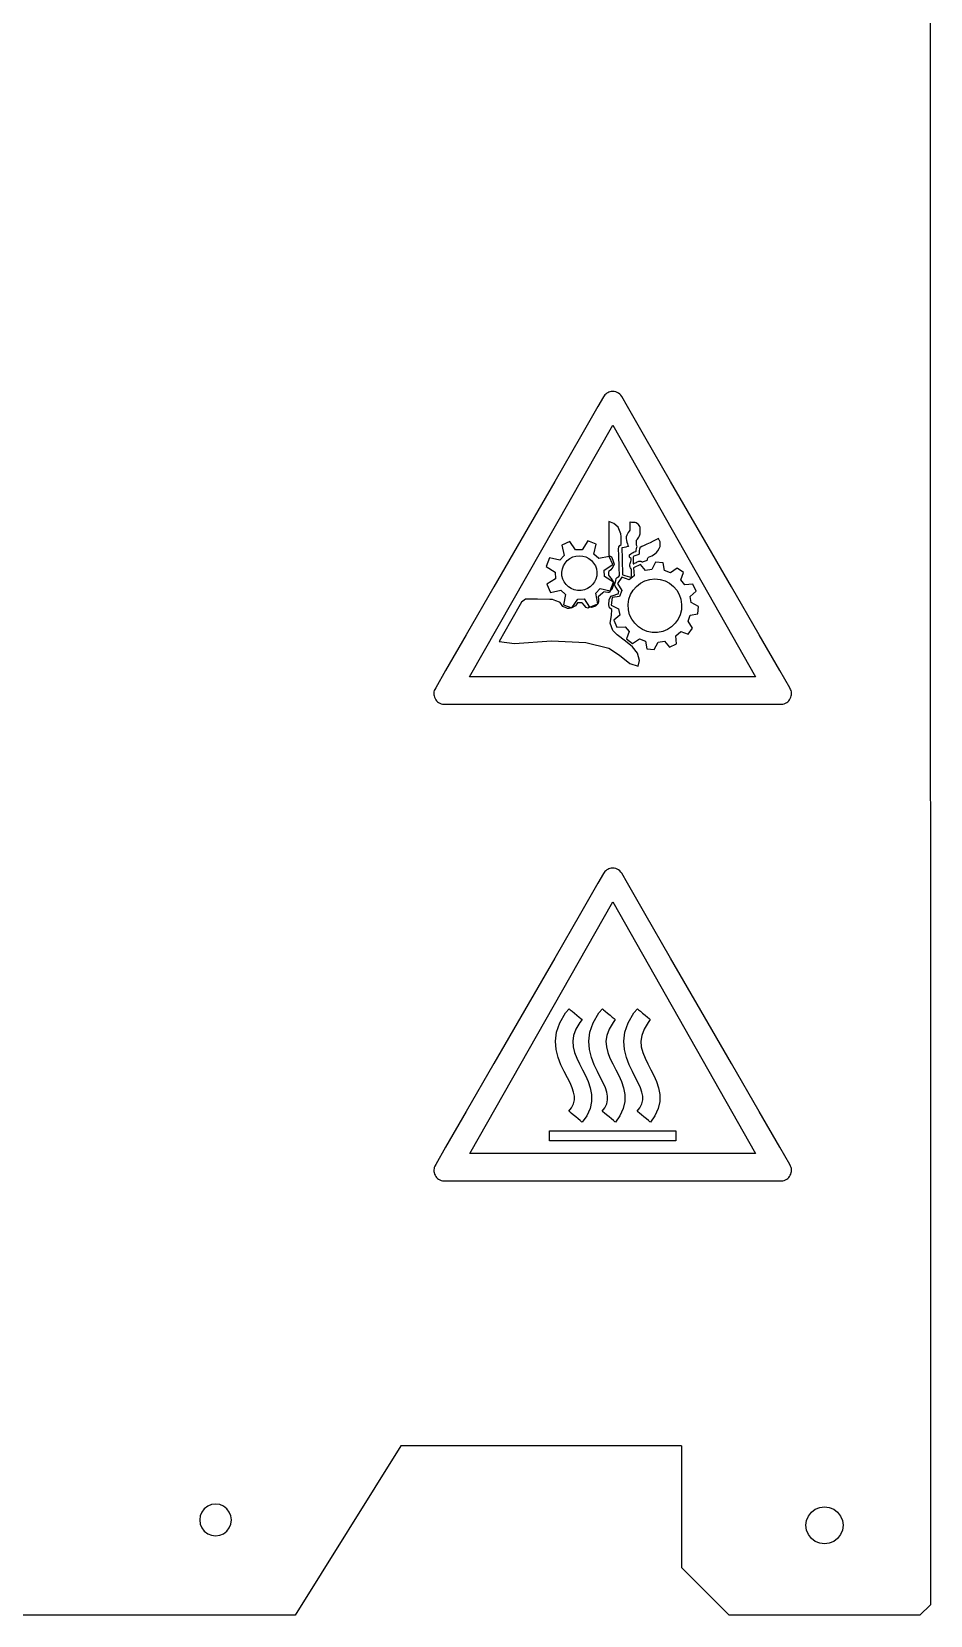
# Model space of a CAD drawing. Header units: metres. Extents: x 1009 to 1353, y 2479 to 2778.
# Drawn here: x 1268.4 to 1353.3, y 2479 to 2628.5 of the extents above; entities that cross this region are included whole.
import ezdxf

# ---------------------------------------------------------------- set-up
doc = ezdxf.new("R2010")
doc.units = ezdxf.units.M

msp = doc.modelspace()

# ---------------------------------------------------------------- linework, layer by layer
at = {"layer": 'COMPONENT1'}
for p, q in [((1321.46, 2534.93, 0), (1322, 2535.87, 0)), ((1322, 2535.87, 0), (1322.33, 2536.26, 0)), ((1322.33, 2536.26, 0), (1322.44, 2536.18, 0)), ((1322.44, 2536.18, 0), (1322.61, 2536.04, 0)), ((1322.61, 2536.04, 0), (1322.83, 2535.86, 0)), ((1322.83, 2535.86, 0), (1323.06, 2535.67, 0)), ((1323.06, 2535.67, 0), (1323.27, 2535.49, 0)), ((1321.15, 2534.05, 0), (1321.46, 2534.93, 0)), ((1322.97, 2534.34, 0), (1322.75, 2533.76, 0)), ((1323.35, 2534.97, 0), (1322.97, 2534.34, 0)), ((1323.27, 2535.49, 0), (1323.44, 2535.35, 0)), ((1323.55, 2535.26, 0), (1323.35, 2534.97, 0)), ((1323.44, 2535.35, 0), (1323.55, 2535.26, 0)), ((1321.05, 2533.21, 0), (1321.15, 2534.05, 0)), ((1321.11, 2532.42, 0), (1321.05, 2533.21, 0)), ((1322.75, 2533.76, 0), (1322.67, 2533.2, 0)), ((1322.67, 2533.2, 0), (1322.71, 2532.67, 0)), ((1322.71, 2532.67, 0), (1322.84, 2532.14, 0)), ((1321.3, 2531.67, 0), (1321.11, 2532.42, 0)), ((1321.56, 2530.98, 0), (1321.3, 2531.67, 0)), ((1322.84, 2532.14, 0), (1323.05, 2531.61, 0)), ((1323.05, 2531.61, 0), (1323.32, 2531.06, 0)), ((1323.32, 2531.06, 0), (1323.6, 2530.51, 0)), ((1321.87, 2530.34, 0), (1321.56, 2530.98, 0)), ((1322.17, 2529.76, 0), (1321.87, 2530.34, 0)), ((1322.42, 2529.27, 0), (1322.17, 2529.76, 0)), ((1323.6, 2530.51, 0), (1323.88, 2529.97, 0)), ((1323.88, 2529.97, 0), (1324.13, 2529.4, 0)), ((1322.62, 2528.82, 0), (1322.42, 2529.27, 0)), ((1322.76, 2528.41, 0), (1322.62, 2528.82, 0)), ((1322.83, 2528.03, 0), (1322.76, 2528.41, 0)), ((1324.13, 2529.4, 0), (1324.33, 2528.8, 0)), ((1324.33, 2528.8, 0), (1324.45, 2528.17, 0)), ((1324.45, 2528.17, 0), (1324.45, 2527.52, 0)), ((1322.32, 2526.6, 0), (1322.56, 2526.92, 0)), ((1322.39, 2526.54, 0), (1322.32, 2526.6, 0)), ((1322.56, 2526.92, 0), (1322.74, 2527.29, 0)), ((1322.74, 2527.29, 0), (1322.83, 2527.66, 0)), ((1322.83, 2527.66, 0), (1322.83, 2528.03, 0)), ((1324.31, 2526.85, 0), (1323.99, 2526.16, 0)), ((1324.45, 2527.52, 0), (1324.31, 2526.85, 0)), ((1322.53, 2526.42, 0), (1322.39, 2526.54, 0)), ((1322.73, 2526.25, 0), (1322.53, 2526.42, 0)), ((1322.96, 2526.06, 0), (1322.73, 2526.25, 0)), ((1323.18, 2525.88, 0), (1322.96, 2526.06, 0)), ((1323.37, 2525.71, 0), (1323.18, 2525.88, 0)), ((1323.51, 2525.6, 0), (1323.37, 2525.71, 0)), ((1323.56, 2525.56, 0), (1323.51, 2525.6, 0)), ((1323.99, 2526.16, 0), (1323.56, 2525.56, 0))]:
    msp.add_line(p, q, dxfattribs=at)
at = {"layer": 'COMPONENT2'}
for p, q in [((1324.76, 2534.93, 0), (1325.3, 2535.87, 0)), ((1325.3, 2535.87, 0), (1325.64, 2536.26, 0)), ((1325.64, 2536.26, 0), (1325.74, 2536.18, 0)), ((1325.74, 2536.18, 0), (1325.92, 2536.04, 0)), ((1325.92, 2536.04, 0), (1326.13, 2535.86, 0)), ((1326.13, 2535.86, 0), (1326.36, 2535.67, 0)), ((1326.36, 2535.67, 0), (1326.58, 2535.49, 0)), ((1324.46, 2534.05, 0), (1324.76, 2534.93, 0)), ((1326.27, 2534.34, 0), (1326.05, 2533.76, 0)), ((1326.65, 2534.97, 0), (1326.27, 2534.34, 0)), ((1326.58, 2535.49, 0), (1326.75, 2535.35, 0)), ((1326.85, 2535.26, 0), (1326.65, 2534.97, 0)), ((1326.75, 2535.35, 0), (1326.85, 2535.26, 0)), ((1324.36, 2533.21, 0), (1324.46, 2534.05, 0)), ((1324.42, 2532.42, 0), (1324.36, 2533.21, 0)), ((1326.05, 2533.76, 0), (1325.97, 2533.2, 0)), ((1325.97, 2533.2, 0), (1326.01, 2532.67, 0)), ((1326.01, 2532.67, 0), (1326.15, 2532.14, 0)), ((1324.6, 2531.67, 0), (1324.42, 2532.42, 0)), ((1324.87, 2530.98, 0), (1324.6, 2531.67, 0)), ((1326.15, 2532.14, 0), (1326.36, 2531.61, 0)), ((1326.36, 2531.61, 0), (1326.62, 2531.06, 0)), ((1326.62, 2531.06, 0), (1326.91, 2530.51, 0)), ((1325.17, 2530.34, 0), (1324.87, 2530.98, 0)), ((1325.47, 2529.76, 0), (1325.17, 2530.34, 0)), ((1325.72, 2529.27, 0), (1325.47, 2529.76, 0)), ((1326.91, 2530.51, 0), (1327.18, 2529.97, 0)), ((1327.18, 2529.97, 0), (1327.44, 2529.4, 0)), ((1325.92, 2528.82, 0), (1325.72, 2529.27, 0)), ((1326.06, 2528.41, 0), (1325.92, 2528.82, 0)), ((1326.14, 2528.03, 0), (1326.06, 2528.41, 0)), ((1327.44, 2529.4, 0), (1327.64, 2528.8, 0)), ((1327.64, 2528.8, 0), (1327.75, 2528.17, 0)), ((1327.75, 2528.17, 0), (1327.75, 2527.52, 0)), ((1325.63, 2526.6, 0), (1325.87, 2526.92, 0)), ((1325.69, 2526.54, 0), (1325.63, 2526.6, 0)), ((1325.87, 2526.92, 0), (1326.05, 2527.29, 0)), ((1326.05, 2527.29, 0), (1326.14, 2527.66, 0)), ((1326.14, 2527.66, 0), (1326.14, 2528.03, 0)), ((1327.61, 2526.85, 0), (1327.3, 2526.16, 0)), ((1327.75, 2527.52, 0), (1327.61, 2526.85, 0)), ((1325.84, 2526.42, 0), (1325.69, 2526.54, 0)), ((1326.04, 2526.25, 0), (1325.84, 2526.42, 0)), ((1326.26, 2526.06, 0), (1326.04, 2526.25, 0)), ((1326.49, 2525.88, 0), (1326.26, 2526.06, 0)), ((1326.68, 2525.71, 0), (1326.49, 2525.88, 0)), ((1326.82, 2525.6, 0), (1326.68, 2525.71, 0)), ((1326.87, 2525.56, 0), (1326.82, 2525.6, 0)), ((1327.3, 2526.16, 0), (1326.87, 2525.56, 0))]:
    msp.add_line(p, q, dxfattribs=at)
at = {"layer": 'COMPONENT7'}
for p, q in [((1318.32, 2534.93, 0), (1318.86, 2535.87, 0)), ((1318.86, 2535.87, 0), (1319.2, 2536.26, 0)), ((1319.2, 2536.26, 0), (1319.3, 2536.18, 0)), ((1319.3, 2536.18, 0), (1319.47, 2536.04, 0)), ((1319.47, 2536.04, 0), (1319.69, 2535.86, 0)), ((1319.69, 2535.86, 0), (1319.92, 2535.67, 0)), ((1319.92, 2535.67, 0), (1320.13, 2535.49, 0)), ((1318.01, 2534.05, 0), (1318.32, 2534.93, 0)), ((1319.83, 2534.34, 0), (1319.61, 2533.76, 0)), ((1320.21, 2534.97, 0), (1319.83, 2534.34, 0)), ((1320.13, 2535.49, 0), (1320.31, 2535.35, 0)), ((1320.41, 2535.26, 0), (1320.21, 2534.97, 0)), ((1320.31, 2535.35, 0), (1320.41, 2535.26, 0)), ((1317.91, 2533.21, 0), (1318.01, 2534.05, 0)), ((1317.98, 2532.42, 0), (1317.91, 2533.21, 0)), ((1319.61, 2533.76, 0), (1319.53, 2533.2, 0)), ((1319.53, 2533.2, 0), (1319.57, 2532.67, 0)), ((1319.57, 2532.67, 0), (1319.7, 2532.14, 0)), ((1318.16, 2531.67, 0), (1317.98, 2532.42, 0)), ((1318.42, 2530.98, 0), (1318.16, 2531.67, 0)), ((1319.7, 2532.14, 0), (1319.91, 2531.61, 0)), ((1319.91, 2531.61, 0), (1320.18, 2531.06, 0)), ((1320.18, 2531.06, 0), (1320.46, 2530.51, 0)), ((1318.73, 2530.34, 0), (1318.42, 2530.98, 0)), ((1319.03, 2529.76, 0), (1318.73, 2530.34, 0)), ((1319.28, 2529.27, 0), (1319.03, 2529.76, 0)), ((1320.46, 2530.51, 0), (1320.74, 2529.97, 0)), ((1320.74, 2529.97, 0), (1320.99, 2529.4, 0)), ((1319.48, 2528.82, 0), (1319.28, 2529.27, 0)), ((1319.62, 2528.41, 0), (1319.48, 2528.82, 0)), ((1319.7, 2528.03, 0), (1319.62, 2528.41, 0)), ((1320.99, 2529.4, 0), (1321.19, 2528.8, 0)), ((1321.19, 2528.8, 0), (1321.31, 2528.17, 0)), ((1321.31, 2528.17, 0), (1321.31, 2527.52, 0)), ((1319.18, 2526.6, 0), (1319.42, 2526.92, 0)), ((1319.25, 2526.54, 0), (1319.18, 2526.6, 0)), ((1319.42, 2526.92, 0), (1319.61, 2527.29, 0)), ((1319.61, 2527.29, 0), (1319.69, 2527.66, 0)), ((1319.69, 2527.66, 0), (1319.7, 2528.03, 0)), ((1321.17, 2526.85, 0), (1320.85, 2526.16, 0)), ((1321.31, 2527.52, 0), (1321.17, 2526.85, 0)), ((1319.4, 2526.42, 0), (1319.25, 2526.54, 0)), ((1319.59, 2526.25, 0), (1319.4, 2526.42, 0)), ((1319.82, 2526.06, 0), (1319.59, 2526.25, 0)), ((1320.04, 2525.88, 0), (1319.82, 2526.06, 0)), ((1320.24, 2525.71, 0), (1320.04, 2525.88, 0)), ((1320.37, 2525.6, 0), (1320.24, 2525.71, 0)), ((1320.42, 2525.56, 0), (1320.37, 2525.6, 0)), ((1320.85, 2526.16, 0), (1320.42, 2525.56, 0))]:
    msp.add_line(p, q, dxfattribs=at)
at = {"layer": 'GROUP0'}
for p, q in [((1353.3, 2777.01, 0), (1353.31, 2480.01, 0)), ((1303.31, 2495.01, 0), (1293.31, 2479.01, 0)), ((1329.81, 2495.01, 0), (1303.31, 2495.01, 0)), ((1329.81, 2495.01, 0), (1329.81, 2483.51, 0)), ((1285.06, 2489.31, 0), (1284.74, 2489.07, 0)), ((1285.42, 2489.46, 0), (1285.06, 2489.31, 0)), ((1285.81, 2489.51, 0), (1285.42, 2489.46, 0)), ((1286.19, 2489.46, 0), (1285.81, 2489.51, 0)), ((1286.56, 2489.31, 0), (1286.19, 2489.46, 0)), ((1286.87, 2489.07, 0), (1286.56, 2489.31, 0)), ((1342.86, 2489.2, 0), (1343.31, 2489.26, 0)), ((1343.31, 2489.26, 0), (1343.76, 2489.2, 0)), ((1284.36, 2488.4, 0), (1284.31, 2488.01, 0)), ((1284.31, 2488.01, 0), (1284.36, 2487.62, 0)), ((1284.51, 2488.76, 0), (1284.36, 2488.4, 0)), ((1284.74, 2489.07, 0), (1284.51, 2488.76, 0)), ((1287.1, 2488.76, 0), (1286.87, 2489.07, 0)), ((1287.25, 2488.4, 0), (1287.1, 2488.76, 0)), ((1287.31, 2488.01, 0), (1287.25, 2488.4, 0)), ((1287.25, 2487.62, 0), (1287.31, 2488.01, 0)), ((1341.56, 2487.51, 0), (1341.62, 2487.96, 0)), ((1341.62, 2487.96, 0), (1341.79, 2488.38, 0)), ((1341.79, 2488.38, 0), (1342.07, 2488.75, 0)), ((1342.07, 2488.75, 0), (1342.43, 2489.03, 0)), ((1342.43, 2489.03, 0), (1342.86, 2489.2, 0)), ((1343.76, 2489.2, 0), (1344.18, 2489.03, 0)), ((1344.18, 2489.03, 0), (1344.55, 2488.75, 0)), ((1344.55, 2488.75, 0), (1344.82, 2488.38, 0)), ((1344.82, 2488.38, 0), (1345, 2487.96, 0)), ((1345, 2487.96, 0), (1345.06, 2487.51, 0)), ((1284.36, 2487.62, 0), (1284.51, 2487.26, 0)), ((1284.51, 2487.26, 0), (1284.74, 2486.95, 0)), ((1284.74, 2486.95, 0), (1285.06, 2486.71, 0)), ((1285.06, 2486.71, 0), (1285.42, 2486.56, 0)), ((1285.42, 2486.56, 0), (1285.81, 2486.51, 0)), ((1285.81, 2486.51, 0), (1286.19, 2486.56, 0)), ((1286.19, 2486.56, 0), (1286.56, 2486.71, 0)), ((1286.56, 2486.71, 0), (1286.87, 2486.95, 0)), ((1286.87, 2486.95, 0), (1287.1, 2487.26, 0)), ((1287.1, 2487.26, 0), (1287.25, 2487.62, 0)), ((1341.62, 2487.06, 0), (1341.56, 2487.51, 0)), ((1341.79, 2486.63, 0), (1341.62, 2487.06, 0)), ((1342.07, 2486.27, 0), (1341.79, 2486.63, 0)), ((1342.43, 2485.99, 0), (1342.07, 2486.27, 0)), ((1344.55, 2486.27, 0), (1344.18, 2485.99, 0)), ((1344.82, 2486.63, 0), (1344.55, 2486.27, 0)), ((1345, 2487.06, 0), (1344.82, 2486.63, 0)), ((1345.06, 2487.51, 0), (1345, 2487.06, 0)), ((1342.86, 2485.82, 0), (1342.43, 2485.99, 0)), ((1343.31, 2485.76, 0), (1342.86, 2485.82, 0)), ((1343.76, 2485.82, 0), (1343.31, 2485.76, 0)), ((1344.18, 2485.99, 0), (1343.76, 2485.82, 0)), ((1329.81, 2483.51, 0), (1334.31, 2479.01, 0)), ((1293.31, 2479.01, 0), (1066.31, 2479.01, 0)), ((1352.31, 2479.01, 0), (1334.31, 2479.01, 0)), ((1353.31, 2480.01, 0), (1352.31, 2479.01, 0))]:
    msp.add_line(p, q, dxfattribs=at)
at = {"layer": 'GROUP1'}
for p, q in [((1322.45, 2549.05, 0), (1321.91, 2548.12, 0)), ((1322.51, 2549.14, 0), (1322.45, 2549.05, 0)), ((1322.58, 2549.23, 0), (1322.51, 2549.14, 0)), ((1322.66, 2549.3, 0), (1322.58, 2549.23, 0)), ((1322.75, 2549.37, 0), (1322.66, 2549.3, 0)), ((1322.84, 2549.42, 0), (1322.75, 2549.37, 0)), ((1322.94, 2549.47, 0), (1322.84, 2549.42, 0)), ((1323.05, 2549.51, 0), (1322.94, 2549.47, 0)), ((1323.16, 2549.53, 0), (1323.05, 2549.51, 0)), ((1323.31, 2549.54, 0), (1323.16, 2549.53, 0)), ((1323.46, 2549.53, 0), (1323.31, 2549.54, 0)), ((1323.6, 2549.5, 0), (1323.46, 2549.53, 0)), ((1323.73, 2549.45, 0), (1323.6, 2549.5, 0)), ((1323.86, 2549.37, 0), (1323.73, 2549.45, 0)), ((1323.97, 2549.29, 0), (1323.86, 2549.37, 0)), ((1324.08, 2549.18, 0), (1323.97, 2549.29, 0)), ((1324.16, 2549.06, 0), (1324.08, 2549.18, 0)), ((1324.7, 2548.12, 0), (1324.16, 2549.06, 0)), ((1321.91, 2548.12, 0), (1320.26, 2545.26, 0)), ((1326.35, 2545.26, 0), (1324.7, 2548.12, 0)), ((1309.8, 2522.6, 0), (1323.31, 2546.36, 0)), ((1323.31, 2546.36, 0), (1336.8, 2522.6, 0)), ((1320.26, 2545.26, 0), (1317.83, 2541.05, 0)), ((1328.78, 2541.05, 0), (1326.35, 2545.26, 0)), ((1317.83, 2541.05, 0), (1314.99, 2536.12, 0)), ((1331.63, 2536.12, 0), (1328.78, 2541.05, 0)), ((1314.99, 2536.12, 0), (1312.08, 2531.09, 0)), ((1334.53, 2531.09, 0), (1331.63, 2536.12, 0)), ((1312.08, 2531.09, 0), (1309.48, 2526.58, 0)), ((1337.14, 2526.58, 0), (1334.53, 2531.09, 0)), ((1309.48, 2526.58, 0), (1307.53, 2523.2, 0)), ((1339.09, 2523.2, 0), (1337.14, 2526.58, 0)), ((1317.33, 2523.79, 0), (1317.33, 2524.75, 0)), ((1317.33, 2524.75, 0), (1329.27, 2524.75, 0)), ((1329.27, 2523.79, 0), (1317.33, 2523.79, 0)), ((1329.27, 2524.75, 0), (1329.27, 2523.79, 0)), ((1307.53, 2523.2, 0), (1306.59, 2521.57, 0)), ((1336.8, 2522.6, 0), (1309.8, 2522.6, 0)), ((1340.03, 2521.57, 0), (1339.09, 2523.2, 0)), ((1306.44, 2521.18, 0), (1306.42, 2521.05, 0)), ((1306.42, 2521.05, 0), (1306.43, 2520.92, 0)), ((1306.43, 2520.92, 0), (1306.45, 2520.8, 0)), ((1306.46, 2521.3, 0), (1306.44, 2521.18, 0)), ((1306.45, 2520.8, 0), (1306.48, 2520.67, 0)), ((1306.51, 2521.42, 0), (1306.46, 2521.3, 0)), ((1306.48, 2520.67, 0), (1306.53, 2520.56, 0)), ((1306.59, 2521.57, 0), (1306.51, 2521.42, 0)), ((1340.11, 2521.42, 0), (1340.03, 2521.57, 0)), ((1340.08, 2520.56, 0), (1340.13, 2520.67, 0)), ((1340.15, 2521.3, 0), (1340.11, 2521.42, 0)), ((1340.13, 2520.67, 0), (1340.17, 2520.8, 0)), ((1340.18, 2521.18, 0), (1340.15, 2521.3, 0)), ((1340.17, 2520.8, 0), (1340.19, 2520.92, 0)), ((1340.19, 2521.05, 0), (1340.18, 2521.18, 0)), ((1340.19, 2520.92, 0), (1340.19, 2521.05, 0)), ((1306.53, 2520.56, 0), (1306.6, 2520.44, 0)), ((1306.6, 2520.44, 0), (1306.68, 2520.34, 0)), ((1306.68, 2520.34, 0), (1306.77, 2520.25, 0)), ((1306.77, 2520.25, 0), (1306.87, 2520.18, 0)), ((1306.87, 2520.18, 0), (1306.99, 2520.11, 0)), ((1306.99, 2520.11, 0), (1307.1, 2520.06, 0)), ((1307.1, 2520.06, 0), (1307.23, 2520.03, 0)), ((1307.23, 2520.03, 0), (1307.36, 2520.01, 0)), ((1307.36, 2520.01, 0), (1307.84, 2520.01, 0)), ((1307.84, 2520.01, 0), (1310.47, 2520.01, 0)), ((1310.47, 2520.01, 0), (1314.89, 2520.01, 0)), ((1314.89, 2520.01, 0), (1320.38, 2520.01, 0)), ((1320.38, 2520.01, 0), (1326.23, 2520.01, 0)), ((1326.23, 2520.01, 0), (1331.72, 2520.01, 0)), ((1331.72, 2520.01, 0), (1336.14, 2520.01, 0)), ((1336.14, 2520.01, 0), (1338.77, 2520.01, 0)), ((1338.77, 2520.01, 0), (1339.26, 2520.01, 0)), ((1339.26, 2520.01, 0), (1339.39, 2520.03, 0)), ((1339.39, 2520.03, 0), (1339.51, 2520.06, 0)), ((1339.51, 2520.06, 0), (1339.63, 2520.11, 0)), ((1339.63, 2520.11, 0), (1339.74, 2520.18, 0)), ((1339.74, 2520.18, 0), (1339.84, 2520.25, 0)), ((1339.84, 2520.25, 0), (1339.93, 2520.34, 0)), ((1339.93, 2520.34, 0), (1340.02, 2520.44, 0)), ((1340.02, 2520.44, 0), (1340.08, 2520.56, 0))]:
    msp.add_line(p, q, dxfattribs=at)
at = {"layer": 'GROUP3'}
for p, q in [((1322.45, 2594.05, 0), (1321.91, 2593.12, 0)), ((1322.51, 2594.14, 0), (1322.45, 2594.05, 0)), ((1322.58, 2594.23, 0), (1322.51, 2594.14, 0)), ((1322.66, 2594.3, 0), (1322.58, 2594.23, 0)), ((1322.75, 2594.37, 0), (1322.66, 2594.3, 0)), ((1322.84, 2594.42, 0), (1322.75, 2594.37, 0)), ((1322.94, 2594.47, 0), (1322.84, 2594.42, 0)), ((1323.05, 2594.51, 0), (1322.94, 2594.47, 0)), ((1323.16, 2594.53, 0), (1323.05, 2594.51, 0)), ((1323.31, 2594.54, 0), (1323.16, 2594.53, 0)), ((1323.46, 2594.53, 0), (1323.31, 2594.54, 0)), ((1323.6, 2594.5, 0), (1323.46, 2594.53, 0)), ((1323.73, 2594.45, 0), (1323.6, 2594.5, 0)), ((1323.86, 2594.38, 0), (1323.73, 2594.45, 0)), ((1323.97, 2594.29, 0), (1323.86, 2594.38, 0)), ((1324.08, 2594.18, 0), (1323.97, 2594.29, 0)), ((1324.16, 2594.06, 0), (1324.08, 2594.18, 0)), ((1324.7, 2593.12, 0), (1324.16, 2594.06, 0)), ((1321.91, 2593.12, 0), (1320.26, 2590.26, 0)), ((1326.35, 2590.26, 0), (1324.7, 2593.12, 0)), ((1309.79, 2567.6, 0), (1323.31, 2591.36, 0)), ((1323.31, 2591.36, 0), (1336.8, 2567.6, 0)), ((1320.26, 2590.26, 0), (1317.83, 2586.05, 0)), ((1328.78, 2586.05, 0), (1326.35, 2590.26, 0)), ((1317.83, 2586.05, 0), (1314.99, 2581.12, 0)), ((1331.63, 2581.12, 0), (1328.78, 2586.05, 0)), ((1323.41, 2582.09, 0), (1322.95, 2582.26, 0)), ((1322.95, 2582.26, 0), (1322.95, 2581.45, 0)), ((1323.84, 2581.74, 0), (1323.41, 2582.09, 0)), ((1324.96, 2582.2, 0), (1324.92, 2582.21, 0)), ((1324.92, 2582.21, 0), (1324.92, 2582.13, 0)), ((1324.92, 2582.13, 0), (1324.92, 2581.96, 0)), ((1324.92, 2581.96, 0), (1324.93, 2581.75, 0)), ((1325.08, 2582.19, 0), (1324.96, 2582.2, 0)), ((1325.22, 2582.18, 0), (1325.08, 2582.19, 0)), ((1325.35, 2582.17, 0), (1325.22, 2582.18, 0)), ((1325.42, 2582.17, 0), (1325.35, 2582.17, 0)), ((1325.53, 2582.13, 0), (1325.42, 2582.17, 0)), ((1325.65, 2582.06, 0), (1325.53, 2582.13, 0)), ((1325.75, 2581.99, 0), (1325.65, 2582.06, 0)), ((1325.82, 2581.89, 0), (1325.75, 2581.99, 0)), ((1325.87, 2581.79, 0), (1325.82, 2581.89, 0)), ((1314.99, 2581.12, 0), (1312.08, 2576.09, 0)), ((1320.96, 2580.44, 0), (1320.42, 2579.6, 0)), ((1321.75, 2580.14, 0), (1320.96, 2580.44, 0)), ((1322.95, 2581.45, 0), (1322.95, 2579.92, 0)), ((1324.09, 2581.12, 0), (1323.84, 2581.74, 0)), ((1324.1, 2580.86, 0), (1324.09, 2581.12, 0)), ((1324.1, 2580.37, 0), (1324.1, 2580.86, 0)), ((1324.59, 2580.82, 0), (1324.57, 2580.66, 0)), ((1324.57, 2580.66, 0), (1324.6, 2580.49, 0)), ((1324.64, 2580.97, 0), (1324.59, 2580.82, 0)), ((1324.6, 2580.49, 0), (1324.64, 2580.33, 0)), ((1324.71, 2581.11, 0), (1324.64, 2580.97, 0)), ((1324.78, 2581.24, 0), (1324.71, 2581.11, 0)), ((1324.87, 2581.37, 0), (1324.78, 2581.24, 0)), ((1324.93, 2581.46, 0), (1324.87, 2581.37, 0)), ((1324.93, 2581.75, 0), (1324.93, 2581.56, 0)), ((1324.93, 2581.56, 0), (1324.93, 2581.46, 0)), ((1325.55, 2580.48, 0), (1325.56, 2580.52, 0)), ((1325.55, 2580.37, 0), (1325.55, 2580.48, 0)), ((1325.56, 2580.52, 0), (1325.65, 2580.6, 0)), ((1325.65, 2580.6, 0), (1325.72, 2580.69, 0)), ((1325.72, 2580.69, 0), (1325.78, 2580.79, 0)), ((1325.78, 2580.79, 0), (1325.83, 2580.9, 0)), ((1325.83, 2580.9, 0), (1325.88, 2581.02, 0)), ((1325.89, 2581.72, 0), (1325.87, 2581.79, 0)), ((1325.88, 2581.02, 0), (1325.89, 2581.09, 0)), ((1325.89, 2581.6, 0), (1325.89, 2581.72, 0)), ((1325.89, 2581.42, 0), (1325.89, 2581.6, 0)), ((1325.89, 2581.23, 0), (1325.89, 2581.42, 0)), ((1325.89, 2581.09, 0), (1325.89, 2581.23, 0)), ((1327.14, 2580.41, 0), (1326.84, 2580.27, 0)), ((1327.39, 2580.53, 0), (1327.14, 2580.41, 0)), ((1327.57, 2580.62, 0), (1327.39, 2580.53, 0)), ((1327.63, 2580.65, 0), (1327.57, 2580.62, 0)), ((1327.66, 2580.61, 0), (1327.63, 2580.65, 0)), ((1327.68, 2580.56, 0), (1327.66, 2580.61, 0)), ((1327.71, 2580.51, 0), (1327.68, 2580.56, 0)), ((1327.73, 2580.46, 0), (1327.71, 2580.51, 0)), ((1327.76, 2580.42, 0), (1327.73, 2580.46, 0)), ((1327.78, 2580.35, 0), (1327.76, 2580.42, 0)), ((1334.53, 2576.09, 0), (1331.63, 2581.12, 0)), ((1318.71, 2579.06, 0), (1318.3, 2578.63, 0)), ((1319.27, 2580.39, 0), (1318.51, 2580.05, 0)), ((1318.51, 2580.05, 0), (1318.71, 2579.06, 0)), ((1319.26, 2578.77, 0), (1319.53, 2578.92, 0)), ((1319.8, 2579.58, 0), (1319.27, 2580.39, 0)), ((1319.53, 2578.92, 0), (1319.83, 2579.01, 0)), ((1320.42, 2579.6, 0), (1319.8, 2579.58, 0)), ((1319.83, 2579.01, 0), (1320.16, 2579.04, 0)), ((1320.16, 2579.04, 0), (1320.48, 2579.01, 0)), ((1320.48, 2579.01, 0), (1320.78, 2578.92, 0)), ((1320.78, 2578.92, 0), (1321.06, 2578.77, 0)), ((1321.54, 2579.19, 0), (1321.75, 2580.14, 0)), ((1321.99, 2578.78, 0), (1321.54, 2579.19, 0)), ((1322.99, 2578.98, 0), (1321.99, 2578.78, 0)), ((1322.95, 2579.92, 0), (1322.95, 2579.06, 0)), ((1322.95, 2579.06, 0), (1323.18, 2578.93, 0)), ((1323.32, 2578.21, 0), (1322.99, 2578.98, 0)), ((1323.18, 2578.93, 0), (1323.33, 2578.62, 0)), ((1323.86, 2579.66, 0), (1323.88, 2579.87, 0)), ((1323.88, 2579.1, 0), (1323.86, 2579.66, 0)), ((1323.88, 2579.87, 0), (1323.98, 2580, 0)), ((1323.92, 2577.92, 0), (1323.88, 2579.1, 0)), ((1323.98, 2580, 0), (1324.11, 2580.09, 0)), ((1324.11, 2580.09, 0), (1324.1, 2580.37, 0)), ((1324.23, 2579.78, 0), (1324.17, 2579.77, 0)), ((1324.17, 2579.77, 0), (1324.17, 2579.55, 0)), ((1324.17, 2579.55, 0), (1324.19, 2578.99, 0)), ((1324.19, 2578.99, 0), (1324.21, 2578.28, 0)), ((1324.38, 2579.82, 0), (1324.23, 2579.78, 0)), ((1324.56, 2579.86, 0), (1324.38, 2579.82, 0)), ((1324.72, 2579.9, 0), (1324.56, 2579.86, 0)), ((1324.64, 2580.33, 0), (1324.7, 2580.17, 0)), ((1324.7, 2580.17, 0), (1324.75, 2580.03, 0)), ((1324.8, 2579.92, 0), (1324.72, 2579.9, 0)), ((1324.75, 2580.03, 0), (1324.8, 2579.92, 0)), ((1324.9, 2578.89, 0), (1324.91, 2578.99, 0)), ((1324.91, 2579.11, 0), (1325.02, 2579.22, 0)), ((1324.91, 2579.06, 0), (1324.91, 2579.11, 0)), ((1324.91, 2578.99, 0), (1324.91, 2579.06, 0)), ((1325.02, 2579.22, 0), (1325.12, 2579.29, 0)), ((1325.12, 2579.29, 0), (1325.23, 2579.34, 0)), ((1325.23, 2579.34, 0), (1325.35, 2579.39, 0)), ((1325.26, 2578.98, 0), (1325.25, 2578.9, 0)), ((1325.31, 2579, 0), (1325.26, 2578.98, 0)), ((1325.39, 2579.03, 0), (1325.31, 2579, 0)), ((1325.35, 2579.39, 0), (1325.48, 2579.43, 0)), ((1325.48, 2579.06, 0), (1325.39, 2579.03, 0)), ((1325.48, 2579.43, 0), (1325.51, 2579.47, 0)), ((1325.58, 2579.09, 0), (1325.48, 2579.06, 0)), ((1325.51, 2579.47, 0), (1325.53, 2579.57, 0)), ((1325.53, 2579.57, 0), (1325.57, 2579.7, 0)), ((1325.55, 2580.24, 0), (1325.55, 2580.37, 0)), ((1325.55, 2580.12, 0), (1325.55, 2580.24, 0)), ((1325.56, 2580.04, 0), (1325.55, 2580.12, 0)), ((1325.59, 2579.98, 0), (1325.56, 2580.04, 0)), ((1325.57, 2579.7, 0), (1325.6, 2579.83, 0)), ((1325.67, 2579.12, 0), (1325.58, 2579.09, 0)), ((1325.63, 2579.91, 0), (1325.59, 2579.98, 0)), ((1325.6, 2579.83, 0), (1325.63, 2579.91, 0)), ((1325.75, 2579.15, 0), (1325.67, 2579.12, 0)), ((1325.81, 2579.17, 0), (1325.75, 2579.15, 0)), ((1325.81, 2579.41, 0), (1325.8, 2579.3, 0)), ((1325.8, 2579.3, 0), (1325.8, 2579.21, 0)), ((1325.8, 2579.21, 0), (1325.81, 2579.17, 0)), ((1325.82, 2579.53, 0), (1325.81, 2579.41, 0)), ((1325.85, 2579.65, 0), (1325.82, 2579.53, 0)), ((1325.87, 2579.76, 0), (1325.85, 2579.65, 0)), ((1325.91, 2579.83, 0), (1325.87, 2579.76, 0)), ((1325.95, 2579.86, 0), (1325.91, 2579.83, 0)), ((1326.06, 2579.91, 0), (1325.95, 2579.86, 0)), ((1326.27, 2580, 0), (1326.06, 2579.91, 0)), ((1326.54, 2580.13, 0), (1326.27, 2580, 0)), ((1326.84, 2580.27, 0), (1326.54, 2580.13, 0)), ((1326.65, 2578.87, 0), (1326.7, 2578.91, 0)), ((1326.7, 2578.91, 0), (1326.85, 2578.97, 0)), ((1326.85, 2578.97, 0), (1327.01, 2579.04, 0)), ((1327.01, 2579.04, 0), (1327.16, 2579.12, 0)), ((1327.16, 2579.12, 0), (1327.3, 2579.22, 0)), ((1327.3, 2579.22, 0), (1327.44, 2579.35, 0)), ((1327.44, 2579.35, 0), (1327.57, 2579.51, 0)), ((1327.57, 2579.51, 0), (1327.69, 2579.71, 0)), ((1327.69, 2579.71, 0), (1327.78, 2579.9, 0)), ((1327.78, 2580.3, 0), (1327.78, 2580.35, 0)), ((1327.78, 2580.23, 0), (1327.78, 2580.3, 0)), ((1327.78, 2580.15, 0), (1327.78, 2580.23, 0)), ((1327.78, 2580.06, 0), (1327.78, 2580.15, 0)), ((1327.78, 2579.98, 0), (1327.78, 2580.06, 0)), ((1327.78, 2579.9, 0), (1327.78, 2579.98, 0)), ((1317.34, 2578.83, 0), (1317.04, 2578.03, 0)), ((1317.04, 2578.03, 0), (1317.89, 2577.48, 0)), ((1318.3, 2578.63, 0), (1317.34, 2578.83, 0)), ((1317.89, 2577.48, 0), (1317.91, 2576.86, 0)), ((1318.51, 2577.47, 0), (1318.56, 2577.79, 0)), ((1318.52, 2577.15, 0), (1318.51, 2577.47, 0)), ((1318.56, 2577.79, 0), (1318.66, 2578.09, 0)), ((1318.66, 2578.09, 0), (1318.82, 2578.35, 0)), ((1318.82, 2578.35, 0), (1319.02, 2578.58, 0)), ((1319.02, 2578.58, 0), (1319.26, 2578.77, 0)), ((1321.06, 2578.77, 0), (1321.3, 2578.58, 0)), ((1321.3, 2578.58, 0), (1321.51, 2578.35, 0)), ((1321.51, 2578.35, 0), (1321.67, 2578.09, 0)), ((1321.67, 2578.09, 0), (1321.77, 2577.79, 0)), ((1321.77, 2577.79, 0), (1321.82, 2577.47, 0)), ((1321.82, 2577.47, 0), (1321.81, 2577.15, 0)), ((1322.5, 2577.69, 0), (1323.32, 2578.21, 0)), ((1322.54, 2577.07, 0), (1322.5, 2577.69, 0)), ((1322.93, 2577.55, 0), (1322.91, 2577.47, 0)), ((1322.91, 2577.47, 0), (1322.91, 2577.31, 0)), ((1323.14, 2577.72, 0), (1322.93, 2577.55, 0)), ((1323.31, 2577.97, 0), (1323.14, 2577.72, 0)), ((1323.46, 2578.24, 0), (1323.31, 2577.97, 0)), ((1323.33, 2578.62, 0), (1323.46, 2578.24, 0)), ((1323.94, 2577.16, 0), (1323.92, 2577.92, 0)), ((1324.21, 2578.28, 0), (1324.23, 2577.63, 0)), ((1324.23, 2577.63, 0), (1324.24, 2577.27, 0)), ((1324.93, 2578.86, 0), (1324.9, 2578.89, 0)), ((1324.97, 2578.83, 0), (1324.93, 2578.86, 0)), ((1324.93, 2578.19, 0), (1324.96, 2578.29, 0)), ((1324.93, 2578.11, 0), (1324.93, 2578.19, 0)), ((1324.94, 2578.04, 0), (1324.93, 2578.11, 0)), ((1324.96, 2577.96, 0), (1324.94, 2578.04, 0)), ((1324.96, 2578.29, 0), (1324.99, 2578.39, 0)), ((1325, 2577.88, 0), (1324.96, 2577.96, 0)), ((1325.04, 2578.78, 0), (1324.97, 2578.83, 0)), ((1324.99, 2578.39, 0), (1325.03, 2578.5, 0)), ((1325.06, 2577.8, 0), (1325, 2577.88, 0)), ((1325.03, 2578.5, 0), (1325.05, 2578.61, 0)), ((1325.05, 2578.73, 0), (1325.04, 2578.78, 0)), ((1325.05, 2578.61, 0), (1325.05, 2578.73, 0)), ((1325.07, 2577.73, 0), (1325.06, 2577.8, 0)), ((1325.07, 2577.57, 0), (1325.07, 2577.73, 0)), ((1325.07, 2577.35, 0), (1325.07, 2577.57, 0)), ((1325.25, 2578.9, 0), (1325.25, 2578.79, 0)), ((1325.25, 2578.79, 0), (1325.25, 2578.66, 0)), ((1325.25, 2578.66, 0), (1325.25, 2578.53, 0)), ((1325.25, 2578.53, 0), (1325.25, 2578.4, 0)), ((1325.25, 2578.4, 0), (1325.25, 2578.31, 0)), ((1325.25, 2578.31, 0), (1325.25, 2578.26, 0)), ((1325.25, 2578.26, 0), (1325.31, 2578.28, 0)), ((1325.93, 2578.21, 0), (1325.27, 2577.91, 0)), ((1325.27, 2577.91, 0), (1325.33, 2577.13, 0)), ((1325.31, 2578.28, 0), (1325.37, 2578.32, 0)), ((1325.37, 2578.32, 0), (1325.46, 2578.36, 0)), ((1325.46, 2578.36, 0), (1325.55, 2578.41, 0)), ((1325.55, 2578.41, 0), (1325.63, 2578.46, 0)), ((1325.63, 2578.46, 0), (1325.7, 2578.49, 0)), ((1325.7, 2578.49, 0), (1325.77, 2578.52, 0)), ((1325.77, 2578.52, 0), (1325.81, 2578.53, 0)), ((1325.81, 2578.53, 0), (1325.86, 2578.53, 0)), ((1325.86, 2578.53, 0), (1325.91, 2578.52, 0)), ((1325.91, 2578.52, 0), (1325.95, 2578.51, 0)), ((1326.4, 2577.63, 0), (1325.93, 2578.21, 0)), ((1325.95, 2578.51, 0), (1326, 2578.5, 0)), ((1326, 2578.5, 0), (1326.04, 2578.48, 0)), ((1326.04, 2578.48, 0), (1326.09, 2578.45, 0)), ((1326.09, 2578.45, 0), (1326.16, 2578.46, 0)), ((1326.16, 2578.46, 0), (1326.23, 2578.48, 0)), ((1326.23, 2578.48, 0), (1326.31, 2578.52, 0)), ((1326.31, 2578.52, 0), (1326.41, 2578.56, 0)), ((1327, 2577.75, 0), (1326.4, 2577.63, 0)), ((1326.41, 2578.56, 0), (1326.5, 2578.59, 0)), ((1326.5, 2578.59, 0), (1326.57, 2578.62, 0)), ((1326.57, 2578.62, 0), (1326.61, 2578.64, 0)), ((1326.6, 2578.76, 0), (1326.62, 2578.82, 0)), ((1326.6, 2578.7, 0), (1326.6, 2578.76, 0)), ((1326.61, 2578.64, 0), (1326.6, 2578.7, 0)), ((1326.62, 2578.82, 0), (1326.65, 2578.87, 0)), ((1327.35, 2578.44, 0), (1327, 2577.75, 0)), ((1328.06, 2578.36, 0), (1327.35, 2578.44, 0)), ((1328.2, 2577.63, 0), (1328.06, 2578.36, 0)), ((1328.76, 2577.43, 0), (1328.2, 2577.63, 0)), ((1329.41, 2577.86, 0), (1328.76, 2577.43, 0)), ((1330, 2577.45, 0), (1329.41, 2577.86, 0)), ((1329.73, 2576.75, 0), (1330, 2577.45, 0)), ((1312.08, 2576.09, 0), (1309.48, 2571.58, 0)), ((1317.91, 2576.86, 0), (1317.08, 2576.36, 0)), ((1317.08, 2576.36, 0), (1317.44, 2575.57, 0)), ((1318.6, 2576.84, 0), (1318.52, 2577.15, 0)), ((1318.73, 2576.56, 0), (1318.6, 2576.84, 0)), ((1318.91, 2576.31, 0), (1318.73, 2576.56, 0)), ((1319.13, 2576.09, 0), (1318.91, 2576.31, 0)), ((1319.39, 2575.93, 0), (1319.13, 2576.09, 0)), ((1319.68, 2575.81, 0), (1319.39, 2575.93, 0)), ((1320.93, 2575.93, 0), (1320.63, 2575.81, 0)), ((1321.19, 2576.09, 0), (1320.93, 2575.93, 0)), ((1321.41, 2576.31, 0), (1321.19, 2576.09, 0)), ((1321.59, 2576.56, 0), (1321.41, 2576.31, 0)), ((1321.73, 2576.84, 0), (1321.59, 2576.56, 0)), ((1321.71, 2575.5, 0), (1322.12, 2575.95, 0)), ((1321.81, 2577.15, 0), (1321.73, 2576.84, 0)), ((1322.12, 2575.95, 0), (1323.06, 2575.72, 0)), ((1323.38, 2576.53, 0), (1322.54, 2577.07, 0)), ((1322.91, 2577.31, 0), (1322.91, 2577.2, 0)), ((1322.91, 2577.2, 0), (1323.01, 2577.07, 0)), ((1323.01, 2577.07, 0), (1323.25, 2576.76, 0)), ((1323.06, 2575.72, 0), (1323.38, 2576.53, 0)), ((1323.36, 2576.23, 0), (1323.23, 2575.86, 0)), ((1323.25, 2576.76, 0), (1323.38, 2576.53, 0)), ((1323.38, 2576.53, 0), (1323.36, 2576.23, 0)), ((1323.48, 2576.31, 0), (1323.54, 2576.49, 0)), ((1323.55, 2576.17, 0), (1323.48, 2576.31, 0)), ((1323.54, 2576.49, 0), (1323.59, 2576.7, 0)), ((1323.74, 2575.87, 0), (1323.55, 2576.17, 0)), ((1323.59, 2576.7, 0), (1323.63, 2576.88, 0)), ((1323.63, 2576.88, 0), (1323.73, 2576.97, 0)), ((1323.73, 2576.97, 0), (1323.88, 2577.09, 0)), ((1324.17, 2577.01, 0), (1323.75, 2576.41, 0)), ((1323.75, 2576.41, 0), (1324.17, 2575.76, 0)), ((1323.88, 2577.09, 0), (1323.94, 2577.16, 0)), ((1324.86, 2576.75, 0), (1324.17, 2577.01, 0)), ((1324.24, 2577.27, 0), (1324.28, 2577.23, 0)), ((1324.28, 2577.23, 0), (1324.44, 2577.18, 0)), ((1324.44, 2577.18, 0), (1324.67, 2577.12, 0)), ((1324.67, 2577.12, 0), (1324.89, 2577.06, 0)), ((1325.33, 2577.13, 0), (1324.86, 2576.75, 0)), ((1324.89, 2577.06, 0), (1325.04, 2577.02, 0)), ((1325.04, 2577.02, 0), (1325.07, 2577.15, 0)), ((1325.07, 2577.15, 0), (1325.07, 2577.35, 0)), ((1325.24, 2575.79, 0), (1325.55, 2576.14, 0)), ((1325.55, 2576.14, 0), (1325.92, 2576.44, 0)), ((1325.92, 2576.44, 0), (1326.34, 2576.66, 0)), ((1326.34, 2576.66, 0), (1326.8, 2576.8, 0)), ((1326.8, 2576.8, 0), (1327.3, 2576.85, 0)), ((1327.3, 2576.85, 0), (1327.79, 2576.8, 0)), ((1327.79, 2576.8, 0), (1328.25, 2576.66, 0)), ((1328.25, 2576.66, 0), (1328.67, 2576.44, 0)), ((1328.67, 2576.44, 0), (1329.04, 2576.14, 0)), ((1329.04, 2576.14, 0), (1329.35, 2575.79, 0)), ((1330.13, 2576.28, 0), (1329.73, 2576.75, 0)), ((1330.89, 2576.34, 0), (1330.13, 2576.28, 0)), ((1331.19, 2575.68, 0), (1330.89, 2576.34, 0)), ((1337.14, 2571.58, 0), (1334.53, 2576.09, 0)), ((1314.7, 2574.65, 0), (1313.66, 2572.83, 0)), ((1315.08, 2574.95, 0), (1314.7, 2574.65, 0)), ((1316.22, 2574.93, 0), (1315.08, 2574.95, 0)), ((1317.36, 2574.92, 0), (1316.22, 2574.93, 0)), ((1317.62, 2574.9, 0), (1317.36, 2574.92, 0)), ((1317.44, 2575.57, 0), (1318.41, 2575.78, 0)), ((1317.94, 2574.78, 0), (1317.62, 2574.9, 0)), ((1318.27, 2574.66, 0), (1317.94, 2574.78, 0)), ((1318.36, 2574.61, 0), (1318.27, 2574.66, 0)), ((1318.48, 2574.44, 0), (1318.36, 2574.61, 0)), ((1318.41, 2575.78, 0), (1318.86, 2575.37, 0)), ((1318.61, 2574.26, 0), (1318.48, 2574.44, 0)), ((1318.86, 2575.37, 0), (1318.66, 2574.41, 0)), ((1319.44, 2574.11, 0), (1320.01, 2574.95, 0)), ((1319.99, 2575.75, 0), (1319.68, 2575.81, 0)), ((1319.99, 2574.58, 0), (1319.78, 2574.32, 0)), ((1320.32, 2575.75, 0), (1319.99, 2575.75, 0)), ((1320.17, 2574.58, 0), (1319.99, 2574.58, 0)), ((1320.01, 2574.95, 0), (1320.61, 2574.97, 0)), ((1320.38, 2574.58, 0), (1320.17, 2574.58, 0)), ((1320.63, 2575.81, 0), (1320.32, 2575.75, 0)), ((1320.45, 2574.56, 0), (1320.38, 2574.58, 0)), ((1320.61, 2574.38, 0), (1320.45, 2574.56, 0)), ((1320.61, 2574.97, 0), (1321.13, 2574.17, 0)), ((1321.13, 2574.17, 0), (1321.92, 2574.5, 0)), ((1321.92, 2574.5, 0), (1321.67, 2574.27, 0)), ((1321.92, 2574.5, 0), (1321.71, 2575.5, 0)), ((1321.98, 2574.67, 0), (1321.92, 2574.5, 0)), ((1322.12, 2575.33, 0), (1321.93, 2575.17, 0)), ((1321.93, 2575.17, 0), (1321.98, 2574.94, 0)), ((1321.98, 2574.94, 0), (1321.98, 2574.67, 0)), ((1322.37, 2575.55, 0), (1322.12, 2575.33, 0)), ((1322.47, 2575.63, 0), (1322.37, 2575.55, 0)), ((1322.63, 2575.6, 0), (1322.47, 2575.63, 0)), ((1322.86, 2575.57, 0), (1322.63, 2575.6, 0)), ((1323, 2575.58, 0), (1322.86, 2575.57, 0)), ((1322.94, 2574.41, 0), (1322.97, 2574.86, 0)), ((1322.97, 2574.86, 0), (1323.14, 2575.23, 0)), ((1323.06, 2575.72, 0), (1323, 2575.58, 0)), ((1323.23, 2575.86, 0), (1323.06, 2575.72, 0)), ((1323.14, 2575.23, 0), (1323.44, 2575.31, 0)), ((1323.25, 2575.08, 0), (1323.17, 2574.37, 0)), ((1323.96, 2575.2, 0), (1323.25, 2575.08, 0)), ((1323.44, 2575.31, 0), (1323.7, 2575.4, 0)), ((1323.7, 2575.4, 0), (1323.81, 2575.43, 0)), ((1323.88, 2575.66, 0), (1323.74, 2575.87, 0)), ((1323.81, 2575.43, 0), (1323.87, 2575.54, 0)), ((1323.87, 2575.54, 0), (1323.88, 2575.66, 0)), ((1324.17, 2575.76, 0), (1323.96, 2575.2, 0)), ((1324.77, 2574.44, 0), (1324.84, 2574.93, 0)), ((1324.79, 2573.94, 0), (1324.77, 2574.44, 0)), ((1324.84, 2574.93, 0), (1325, 2575.38, 0)), ((1325, 2575.38, 0), (1325.24, 2575.79, 0)), ((1329.35, 2575.79, 0), (1329.59, 2575.38, 0)), ((1329.59, 2575.38, 0), (1329.75, 2574.93, 0)), ((1329.75, 2574.93, 0), (1329.82, 2574.44, 0)), ((1329.82, 2574.44, 0), (1329.8, 2573.94, 0)), ((1330.63, 2575.2, 0), (1331.19, 2575.68, 0)), ((1330.73, 2574.62, 0), (1330.63, 2575.2, 0)), ((1331.42, 2574.26, 0), (1330.73, 2574.62, 0)), ((1318.66, 2574.21, 0), (1318.61, 2574.26, 0)), ((1318.66, 2574.41, 0), (1319.44, 2574.11, 0)), ((1318.84, 2574.15, 0), (1318.66, 2574.21, 0)), ((1319.04, 2574.07, 0), (1318.84, 2574.15, 0)), ((1319.2, 2574.07, 0), (1319.04, 2574.07, 0)), ((1319.44, 2574.11, 0), (1319.2, 2574.07, 0)), ((1319.78, 2574.32, 0), (1319.44, 2574.11, 0)), ((1320.79, 2574.16, 0), (1320.61, 2574.38, 0)), ((1320.96, 2574.1, 0), (1320.79, 2574.16, 0)), ((1321.13, 2574.17, 0), (1320.96, 2574.1, 0)), ((1321.31, 2574.15, 0), (1321.13, 2574.17, 0)), ((1321.67, 2574.27, 0), (1321.31, 2574.15, 0)), ((1323, 2574.13, 0), (1322.94, 2574.41, 0)), ((1323.22, 2573.95, 0), (1323, 2574.13, 0)), ((1323.06, 2572.68, 0), (1323.18, 2573.41, 0)), ((1323.17, 2574.37, 0), (1323.87, 2574.02, 0)), ((1323.18, 2573.41, 0), (1323.22, 2573.95, 0)), ((1323.98, 2573.42, 0), (1323.4, 2572.95, 0)), ((1323.4, 2572.95, 0), (1323.7, 2572.29, 0)), ((1323.87, 2574.02, 0), (1323.98, 2573.42, 0)), ((1324.91, 2573.47, 0), (1324.79, 2573.94, 0)), ((1325.11, 2573.04, 0), (1324.91, 2573.47, 0)), ((1325.39, 2572.66, 0), (1325.11, 2573.04, 0)), ((1329.48, 2573.04, 0), (1329.2, 2572.66, 0)), ((1329.68, 2573.47, 0), (1329.48, 2573.04, 0)), ((1329.8, 2573.94, 0), (1329.68, 2573.47, 0)), ((1330.43, 2572.85, 0), (1330.63, 2573.42, 0)), ((1330.63, 2573.42, 0), (1331.36, 2573.55, 0)), ((1331.36, 2573.55, 0), (1331.42, 2574.26, 0)), ((1309.48, 2571.58, 0), (1307.53, 2568.2, 0)), ((1313.66, 2572.83, 0), (1312.59, 2570.94, 0)), ((1323.31, 2571.98, 0), (1323.06, 2572.68, 0)), ((1323.74, 2571.58, 0), (1323.31, 2571.98, 0)), ((1323.7, 2572.29, 0), (1324.49, 2572.33, 0)), ((1324.52, 2570.97, 0), (1323.74, 2571.58, 0)), ((1324.49, 2572.33, 0), (1324.86, 2571.88, 0)), ((1324.86, 2571.88, 0), (1324.6, 2571.19, 0)), ((1325.73, 2572.33, 0), (1325.39, 2572.66, 0)), ((1326.12, 2572.07, 0), (1325.73, 2572.33, 0)), ((1326.57, 2571.89, 0), (1326.12, 2572.07, 0)), ((1327.05, 2571.8, 0), (1326.57, 2571.89, 0)), ((1327.55, 2571.8, 0), (1327.05, 2571.8, 0)), ((1328.03, 2571.89, 0), (1327.55, 2571.8, 0)), ((1328.47, 2572.07, 0), (1328.03, 2571.89, 0)), ((1328.86, 2572.33, 0), (1328.47, 2572.07, 0)), ((1329.2, 2572.66, 0), (1328.86, 2572.33, 0)), ((1329.28, 2571.49, 0), (1329.73, 2571.88, 0)), ((1329.32, 2570.72, 0), (1329.28, 2571.49, 0)), ((1329.73, 2571.88, 0), (1330.43, 2571.62, 0)), ((1330.84, 2572.2, 0), (1330.43, 2572.85, 0)), ((1330.43, 2571.62, 0), (1330.84, 2572.2, 0)), ((1339.09, 2568.2, 0), (1337.14, 2571.58, 0)), ((1312.59, 2570.94, 0), (1314.02, 2570.75, 0)), ((1314.02, 2570.75, 0), (1317.53, 2571, 0)), ((1317.53, 2571, 0), (1320.76, 2570.86, 0)), ((1320.76, 2570.86, 0), (1322.94, 2570.3, 0)), ((1322.94, 2570.3, 0), (1323.95, 2569.64, 0)), ((1325.18, 2570.45, 0), (1324.52, 2570.97, 0)), ((1324.6, 2571.19, 0), (1325.18, 2570.75, 0)), ((1325.18, 2570.75, 0), (1325.83, 2571.19, 0)), ((1325.65, 2569.85, 0), (1325.18, 2570.45, 0)), ((1325.83, 2571.19, 0), (1326.42, 2570.98, 0)), ((1326.42, 2570.98, 0), (1326.53, 2570.25, 0)), ((1326.53, 2570.25, 0), (1327.24, 2570.19, 0)), ((1327.24, 2570.19, 0), (1327.6, 2570.89, 0)), ((1327.6, 2570.89, 0), (1328.2, 2570.98, 0)), ((1328.2, 2570.98, 0), (1328.66, 2570.42, 0)), ((1328.66, 2570.42, 0), (1329.32, 2570.72, 0)), ((1323.95, 2569.64, 0), (1324.94, 2568.87, 0)), ((1324.94, 2568.87, 0), (1325.71, 2568.62, 0)), ((1325.85, 2569.16, 0), (1325.65, 2569.85, 0)), ((1325.71, 2568.62, 0), (1325.85, 2569.16, 0)), ((1307.53, 2568.2, 0), (1306.59, 2566.57, 0)), ((1336.8, 2567.6, 0), (1309.79, 2567.6, 0)), ((1340.03, 2566.57, 0), (1339.09, 2568.2, 0)), ((1306.43, 2566.18, 0), (1306.42, 2566.05, 0)), ((1306.42, 2566.05, 0), (1306.43, 2565.92, 0)), ((1306.46, 2566.3, 0), (1306.43, 2566.18, 0)), ((1306.43, 2565.92, 0), (1306.45, 2565.8, 0)), ((1306.45, 2565.8, 0), (1306.48, 2565.67, 0)), ((1306.51, 2566.42, 0), (1306.46, 2566.3, 0)), ((1306.48, 2565.67, 0), (1306.53, 2565.56, 0)), ((1306.59, 2566.57, 0), (1306.51, 2566.42, 0)), ((1306.53, 2565.56, 0), (1306.6, 2565.44, 0)), ((1340.02, 2565.44, 0), (1340.08, 2565.56, 0)), ((1340.11, 2566.42, 0), (1340.03, 2566.57, 0)), ((1340.08, 2565.56, 0), (1340.13, 2565.67, 0)), ((1340.15, 2566.3, 0), (1340.11, 2566.42, 0)), ((1340.13, 2565.67, 0), (1340.17, 2565.8, 0)), ((1340.18, 2566.18, 0), (1340.15, 2566.3, 0)), ((1340.17, 2565.8, 0), (1340.19, 2565.92, 0)), ((1340.19, 2566.05, 0), (1340.18, 2566.18, 0)), ((1340.19, 2565.92, 0), (1340.19, 2566.05, 0)), ((1306.6, 2565.44, 0), (1306.68, 2565.34, 0)), ((1306.68, 2565.34, 0), (1306.77, 2565.25, 0)), ((1306.77, 2565.25, 0), (1306.87, 2565.18, 0)), ((1306.87, 2565.18, 0), (1306.98, 2565.11, 0)), ((1306.98, 2565.11, 0), (1307.1, 2565.06, 0)), ((1307.1, 2565.06, 0), (1307.23, 2565.03, 0)), ((1307.23, 2565.03, 0), (1307.36, 2565.01, 0)), ((1307.36, 2565.01, 0), (1307.84, 2565.01, 0)), ((1307.84, 2565.01, 0), (1310.47, 2565.01, 0)), ((1310.47, 2565.01, 0), (1314.89, 2565.01, 0)), ((1314.89, 2565.01, 0), (1320.38, 2565.01, 0)), ((1320.38, 2565.01, 0), (1326.23, 2565.01, 0)), ((1326.23, 2565.01, 0), (1331.72, 2565.01, 0)), ((1331.72, 2565.01, 0), (1336.14, 2565.01, 0)), ((1336.14, 2565.01, 0), (1338.77, 2565.01, 0)), ((1338.77, 2565.01, 0), (1339.26, 2565.01, 0)), ((1339.26, 2565.01, 0), (1339.39, 2565.03, 0)), ((1339.39, 2565.03, 0), (1339.51, 2565.06, 0)), ((1339.51, 2565.06, 0), (1339.63, 2565.11, 0)), ((1339.63, 2565.11, 0), (1339.74, 2565.18, 0)), ((1339.74, 2565.18, 0), (1339.84, 2565.25, 0)), ((1339.84, 2565.25, 0), (1339.93, 2565.34, 0)), ((1339.93, 2565.34, 0), (1340.02, 2565.44, 0))]:
    msp.add_line(p, q, dxfattribs=at)

doc.saveas('drawing.dxf')
